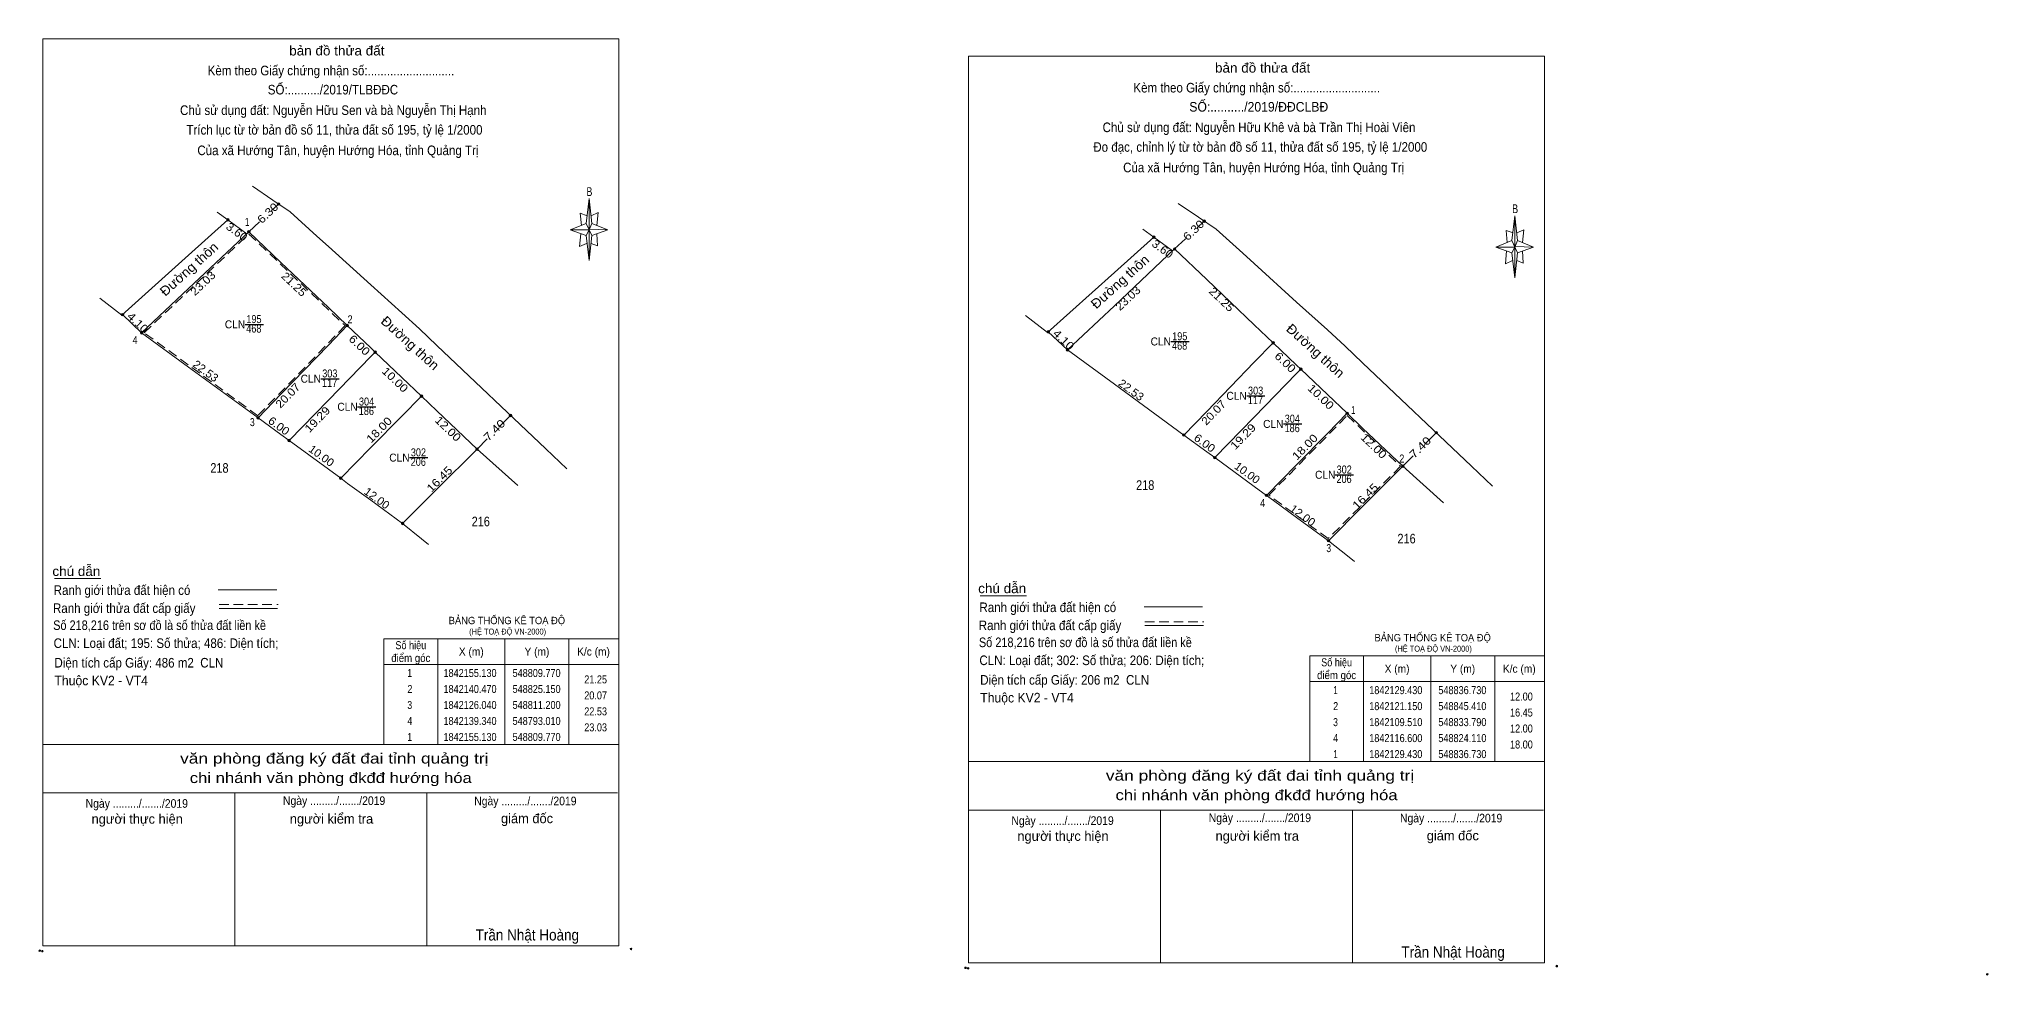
# Model space of a CAD drawing. Header units: metres. Extents: x 548201 to 548859, y 1842035 to 1842181.
# Drawn here: x 548200.6 to 548505.1, y 1842034.9 to 1842181.3 of the extents above; entities that cross this region are included whole.
import ezdxf
from ezdxf.enums import TextEntityAlignment as Align

# ---------------------------------------------------------------- set-up
doc = ezdxf.new("R2010")
doc.units = ezdxf.units.M
doc.header["$LTSCALE"] = 0.5
doc.header["$PDMODE"] = 32
doc.header["$PDSIZE"] = 0.25
doc.linetypes.add('MEDIUM_DASHED', pattern=[4.5, 3, -1.5])
for name, color, linetype, lineweight in [('1', 7, 'Continuous', 13), ('10', 7, 'Continuous', 13), ('13', 7, 'Continuous', 25), ('17', 7, 'Continuous', 13), ('23', 7, 'Continuous', 13), ('32', 7, 'Continuous', 13), ('5', 7, 'Continuous', 13), ('6', 7, 'Continuous', 13), ('63', 7, 'Continuous', 13)]:
    doc.layers.add(name, color=color, linetype=linetype, lineweight=lineweight)

msp = doc.modelspace()

# ---------------------------------------------------------------- hatches: boundary and pattern name
at = {"layer": '1'}
for points in [[(548238.18, 1842155.5, 1), (548237.78, 1842155.5, 1)], [(548230.29, 1842153.01, 1), (548229.89, 1842153.01, 1)], [(548382.82, 1842152.82, 1), (548382.42, 1842152.82, 1)], [(548233.56, 1842151.15, 1), (548233.16, 1842151.15, 1)], [(548233.56, 1842151.15, 1), (548233.16, 1842151.15, 1)], [(548374.93, 1842150.33, 1), (548374.53, 1842150.33, 1)], [(548378.2, 1842148.47, 1), (548377.8, 1842148.47, 1)], [(548378.2, 1842148.47, 1), (548377.8, 1842148.47, 1)], [(548213.82, 1842138.2, 1), (548213.42, 1842138.2, 1)], [(548248.94, 1842136.49, 1), (548248.54, 1842136.49, 1)], [(548216.8, 1842135.36, 1), (548216.4, 1842135.36, 1)], [(548358.46, 1842135.52, 1), (548358.06, 1842135.52, 1)], [(548393.58, 1842133.81, 1), (548393.18, 1842133.81, 1)], [(548253.28, 1842132.35, 1), (548252.88, 1842132.35, 1)], [(548361.44, 1842132.68, 1), (548361.04, 1842132.68, 1)], [(548397.92, 1842129.67, 1), (548397.52, 1842129.67, 1)], [(548260.52, 1842125.45, 1), (548260.12, 1842125.45, 1)], [(548234.99, 1842122.06, 1), (548234.59, 1842122.06, 1)], [(548274.45, 1842122.43, 1), (548274.05, 1842122.43, 1)], [(548405.16, 1842122.77, 1), (548404.76, 1842122.77, 1)], [(548239.83, 1842118.52, 1), (548239.43, 1842118.52, 1)], [(548379.63, 1842119.38, 1), (548379.23, 1842119.38, 1)], [(548419.09, 1842119.75, 1), (548418.69, 1842119.75, 1)], [(548269.2, 1842117.17, 1), (548268.8, 1842117.17, 1)], [(548384.47, 1842115.84, 1), (548384.07, 1842115.84, 1)], [(548247.9, 1842112.62, 1), (548247.5, 1842112.62, 1)], [(548413.84, 1842114.49, 1), (548413.44, 1842114.49, 1)], [(548392.54, 1842109.94, 1), (548392.14, 1842109.94, 1)], [(548257.58, 1842105.53, 1), (548257.18, 1842105.53, 1)], [(548402.22, 1842102.85, 1), (548401.82, 1842102.85, 1)]]:
    msp.add_hatch(color=256, dxfattribs=at).paths.add_polyline_path(points)

# ---------------------------------------------------------------- linework, layer by layer
for p, q in [((548213.62, 1842138.2), (548216.6, 1842135.36)), ((548358.26, 1842135.52), (548361.24, 1842132.68)), ((548274.25, 1842122.43), (548272.41, 1842120.59)), ((548270.61, 1842118.78), (548269, 1842117.17)), ((548418.89, 1842119.75), (548417.05, 1842117.91)), ((548415.25, 1842116.1), (548413.64, 1842114.49))]:
    msp.add_line(p, q, dxfattribs=at)
at = {"layer": '1', "linetype": 'MEDIUM_DASHED'}
for points in [[(548233.36, 1842150.81), (548248.39, 1842136.48), (548234.76, 1842122.39), (548216.99, 1842135.38)], [(548404.97, 1842122.42), (548413.28, 1842114.49), (548401.99, 1842103.18), (548392.72, 1842109.97)]]:
    msp.add_lwpolyline(points, close=True, dxfattribs=at)
at = {"layer": '1'}
for centre in [(548237.98, 1842155.5), (548230.09, 1842153.01), (548382.62, 1842152.82), (548233.36, 1842151.15), (548233.36, 1842151.15), (548374.73, 1842150.33), (548378, 1842148.47), (548378, 1842148.47), (548213.62, 1842138.2), (548248.74, 1842136.49), (548216.6, 1842135.36), (548358.26, 1842135.52), (548393.38, 1842133.81), (548253.08, 1842132.35), (548361.24, 1842132.68), (548397.72, 1842129.67), (548260.32, 1842125.45), (548234.79, 1842122.06), (548274.25, 1842122.43), (548404.96, 1842122.77), (548239.63, 1842118.52), (548379.43, 1842119.38), (548418.89, 1842119.75), (548269, 1842117.17), (548384.27, 1842115.84), (548247.7, 1842112.62), (548413.64, 1842114.49), (548392.34, 1842109.94), (548257.38, 1842105.53), (548402.02, 1842102.85)]:
    msp.add_circle(centre, 0.2, dxfattribs=at)
at = {"layer": '10'}
for p, q in [((548233.9, 1842158.28), (548237.09, 1842156.1)), ((548239.83, 1842154.26), (548237.09, 1842156.1)), ((548378.54, 1842155.6), (548381.73, 1842153.42)), ((548228.41, 1842154.24), (548230.09, 1842153.01)), ((548243.99, 1842150.49), (548239.83, 1842154.26)), ((548373.05, 1842151.56), (548374.73, 1842150.33)), ((548384.47, 1842151.58), (548381.73, 1842153.42)), ((548388.63, 1842147.81), (548384.47, 1842151.58)), ((548233.36, 1842151.15), (548223.94, 1842142.28)), ((548238.37, 1842146.37), (548233.36, 1842151.15)), ((548245.79, 1842148.86), (548243.99, 1842150.49)), ((548252.41, 1842142.85), (548245.79, 1842148.86)), ((548245.79, 1842139.3), (548238.37, 1842146.37)), ((548378, 1842148.47), (548368.58, 1842139.6)), ((548383.01, 1842143.69), (548378, 1842148.47)), ((548390.43, 1842146.18), (548388.63, 1842147.81)), ((548397.05, 1842140.17), (548390.43, 1842146.18)), ((548390.43, 1842136.62), (548383.01, 1842143.69)), ((548248.74, 1842136.49), (548245.79, 1842139.3)), ((548393.38, 1842133.81), (548390.43, 1842136.62)), ((548223.94, 1842129.99), (548234.79, 1842122.06)), ((548368.58, 1842127.31), (548379.43, 1842119.38)), ((548262.73, 1842110.89), (548269, 1842117.17)), ((548247.7, 1842112.62), (548248.79, 1842111.82)), ((548407.37, 1842108.21), (548413.64, 1842114.49)), ((548248.79, 1842111.82), (548252.41, 1842109.17)), ((548252.41, 1842109.17), (548257.38, 1842105.53)), ((548257.38, 1842105.53), (548262.73, 1842110.89)), ((548392.34, 1842109.94), (548393.43, 1842109.14)), ((548393.43, 1842109.14), (548397.05, 1842106.49)), ((548397.05, 1842106.49), (548402.02, 1842102.85)), ((548402.02, 1842102.85), (548407.37, 1842108.21))]:
    msp.add_line(p, q, dxfattribs=at)
for points in [[(548210.07, 1842140.76), (548213.51, 1842138.1), (548223.94, 1842147.48), (548230.09, 1842153.01)], [(548354.71, 1842138.08), (548358.15, 1842135.42), (548368.58, 1842144.8), (548374.73, 1842150.33)], [(548260.01, 1842135.96), (548257.23, 1842138.48), (548252.41, 1842142.85)], [(548223.94, 1842142.28), (548216.6, 1842135.36), (548223.94, 1842129.99)], [(548368.58, 1842139.6), (548361.24, 1842132.68), (548368.58, 1842127.31)], [(548404.65, 1842133.28), (548401.87, 1842135.8), (548397.05, 1842140.17)], [(548253.08, 1842132.35), (548252.41, 1842132.99), (548248.74, 1842136.49)], [(548397.72, 1842129.67), (548397.05, 1842130.31), (548393.38, 1842133.81)], [(548260.32, 1842125.45), (548257.23, 1842128.39), (548253.08, 1842132.35)], [(548404.96, 1842122.77), (548401.87, 1842125.71), (548397.72, 1842129.67)], [(548269, 1842117.17), (548262.73, 1842123.15), (548260.32, 1842125.45)], [(548234.79, 1842122.06), (548238.37, 1842119.44), (548239.63, 1842118.52)], [(548413.64, 1842114.49), (548407.37, 1842120.47), (548404.96, 1842122.77)], [(548239.63, 1842118.52), (548245.79, 1842114.02), (548247.7, 1842112.62)], [(548379.43, 1842119.38), (548383.01, 1842116.76), (548384.27, 1842115.84)], [(548384.27, 1842115.84), (548390.43, 1842111.34), (548392.34, 1842109.94)], [(548261.44, 1842102.28), (548260.34, 1842103.16), (548257.38, 1842105.53)], [(548406.08, 1842099.6), (548404.98, 1842100.48), (548402.02, 1842102.85)]]:
    msp.add_lwpolyline(points, dxfattribs=at)
at = {"layer": '13'}
for p, q in [((548232.77, 1842136.68), (548235.63, 1842136.68)), ((548377.41, 1842134), (548380.27, 1842134)), ((548244.61, 1842128.18), (548247.47, 1842128.18)), ((548389.25, 1842125.5), (548392.11, 1842125.5)), ((548250.35, 1842123.79), (548253.21, 1842123.79)), ((548394.99, 1842121.11), (548397.85, 1842121.11)), ((548258.46, 1842115.84), (548261.32, 1842115.84)), ((548403.1, 1842113.16), (548405.96, 1842113.16))]:
    msp.add_line(p, q, dxfattribs=at)
at = {"layer": '17'}
for p, q in [((548202.97, 1842096.92), (548210.21, 1842096.92)), ((548347.61, 1842094.24), (548354.85, 1842094.24))]:
    msp.add_line(p, q, dxfattribs=at)
at = {"layer": '23'}
for p, q in [((548233.9, 1842158.28), (548237.09, 1842156.1)), ((548239.83, 1842154.26), (548237.09, 1842156.1)), ((548378.54, 1842155.6), (548381.73, 1842153.42)), ((548228.41, 1842154.24), (548230.09, 1842153.01)), ((548243.99, 1842150.49), (548239.83, 1842154.26)), ((548373.05, 1842151.56), (548374.73, 1842150.33)), ((548384.47, 1842151.58), (548381.73, 1842153.42)), ((548388.63, 1842147.81), (548384.47, 1842151.58)), ((548245.79, 1842148.86), (548243.99, 1842150.49)), ((548252.41, 1842142.85), (548245.79, 1842148.86)), ((548390.43, 1842146.18), (548388.63, 1842147.81)), ((548397.05, 1842140.17), (548390.43, 1842146.18)), ((548260.01, 1842135.96), (548262.73, 1842133.37)), ((548262.73, 1842133.37), (548279.74, 1842117.21)), ((548404.65, 1842133.28), (548407.37, 1842130.69)), ((548407.37, 1842130.69), (548424.38, 1842114.53)), ((548275.38, 1842111.47), (548269, 1842117.17)), ((548279.74, 1842117.21), (548283.04, 1842114.07)), ((548420.02, 1842108.79), (548413.64, 1842114.49)), ((548424.38, 1842114.53), (548427.68, 1842111.39))]:
    msp.add_line(p, q, dxfattribs=at)
for points in [[(548260.01, 1842135.96), (548257.23, 1842138.48), (548252.41, 1842142.85)], [(548404.65, 1842133.28), (548401.87, 1842135.8), (548397.05, 1842140.17)]]:
    msp.add_lwpolyline(points, dxfattribs=at)
at = {"layer": '32'}
for p, q in [((548248.74, 1842136.49), (548245.79, 1842133.44)), ((548245.79, 1842133.44), (548238.37, 1842125.76)), ((548393.38, 1842133.81), (548390.43, 1842130.76)), ((548252.41, 1842131.66), (548245.79, 1842124.85)), ((548253.08, 1842132.35), (548252.41, 1842131.66)), ((548390.43, 1842130.76), (548383.01, 1842123.08)), ((548397.05, 1842128.98), (548390.43, 1842122.17)), ((548397.72, 1842129.67), (548397.05, 1842128.98)), ((548238.37, 1842125.76), (548234.79, 1842122.06)), ((548245.79, 1842124.85), (548239.63, 1842118.52)), ((548383.01, 1842123.08), (548379.43, 1842119.38)), ((548390.43, 1842122.17), (548384.27, 1842115.84)), ((548252.41, 1842117.41), (548247.7, 1842112.62)), ((548397.05, 1842114.73), (548392.34, 1842109.94))]:
    msp.add_line(p, q, dxfattribs=at)
for points in [[(548260.32, 1842125.45), (548257.23, 1842122.31), (548252.41, 1842117.41)], [(548404.96, 1842122.77), (548401.87, 1842119.63), (548397.05, 1842114.73)]]:
    msp.add_lwpolyline(points, dxfattribs=at)
at = {"layer": '5'}
for p, q in [((548286.03, 1842152.45), (548286.53, 1842156.35)), ((548286.93, 1842152.45), (548289.43, 1842151.45)), ((548430.67, 1842149.77), (548431.17, 1842153.67)), ((548286.03, 1842150.55), (548283.53, 1842151.45)), ((548286.93, 1842150.55), (548286.53, 1842146.65)), ((548287.83, 1842148.95), (548286.83, 1842149.35)), ((548287.73, 1842150.85), (548287.83, 1842148.95)), ((548430.67, 1842147.87), (548428.17, 1842148.77)), ((548431.57, 1842149.77), (548434.07, 1842148.77)), ((548431.57, 1842147.87), (548431.17, 1842143.97)), ((548432.47, 1842146.27), (548431.47, 1842146.67)), ((548432.37, 1842148.17), (548432.47, 1842146.27)), ((548201.16, 1842071.01), (548291.16, 1842071.01)), ((548345.8, 1842068.33), (548435.8, 1842068.33)), ((548201.16, 1842063.41), (548290.96, 1842063.41)), ((548201.16, 1842063.41), (548290.96, 1842063.41)), ((548201.16, 1842063.41), (548290.96, 1842063.41)), ((548231.16, 1842039.51), (548231.16, 1842063.41)), ((548261.16, 1842039.51), (548261.16, 1842063.41)), ((548345.8, 1842060.73), (548435.6, 1842060.73)), ((548345.8, 1842060.73), (548435.6, 1842060.73)), ((548345.8, 1842060.73), (548435.6, 1842060.73)), ((548375.8, 1842036.83), (548375.8, 1842060.73)), ((548405.8, 1842036.83), (548405.8, 1842060.73))]:
    msp.add_line(p, q, dxfattribs=at)
for points in [[(548201.16, 1842181.31), (548291.16, 1842181.31), (548291.16, 1842039.51), (548201.16, 1842039.51)], [(548345.8, 1842178.63), (548435.8, 1842178.63), (548435.8, 1842036.83), (548345.8, 1842036.83)], [(548286.53, 1842156.35), (548286.93, 1842152.45), (548286.53, 1842151.45)], [(548286.53, 1842151.45), (548283.53, 1842151.45), (548286.03, 1842152.45), (548286.93, 1842150.55), (548289.43, 1842151.45), (548286.53, 1842151.55)], [(548431.17, 1842153.67), (548431.57, 1842149.77), (548431.17, 1842148.77)], [(548286.53, 1842151.45), (548286.53, 1842146.65), (548286.03, 1842150.55)], [(548431.17, 1842148.77), (548428.17, 1842148.77), (548430.67, 1842149.77), (548431.57, 1842147.87), (548434.07, 1842148.77), (548431.17, 1842148.87)], [(548431.17, 1842148.77), (548431.17, 1842143.97), (548430.67, 1842147.87)]]:
    msp.add_lwpolyline(points, close=True, dxfattribs=at)
for points in [[(548286.53, 1842151.45), (548286.03, 1842152.45), (548283.53, 1842151.45)], [(548286.23, 1842153.65), (548285.13, 1842154.05), (548285.33, 1842152.15)], [(548286.83, 1842153.65), (548287.93, 1842154.15), (548287.73, 1842152.15)], [(548285.23, 1842150.85), (548285.03, 1842148.85), (548286.13, 1842149.35)], [(548286.53, 1842151.45), (548286.93, 1842150.55), (548289.43, 1842151.45)], [(548431.17, 1842148.77), (548430.67, 1842149.77), (548428.17, 1842148.77)], [(548430.87, 1842150.97), (548429.77, 1842151.37), (548429.97, 1842149.47)], [(548431.17, 1842148.77), (548431.57, 1842147.87), (548434.07, 1842148.77)], [(548431.47, 1842150.97), (548432.57, 1842151.47), (548432.37, 1842149.47)], [(548429.87, 1842148.17), (548429.67, 1842146.17), (548430.77, 1842146.67)], [(548291.16, 1842039.51), (548201.16, 1842039.51), (548201.16, 1842063.41)], [(548435.8, 1842036.83), (548345.8, 1842036.83), (548345.8, 1842060.73)]]:
    msp.add_lwpolyline(points, dxfattribs=at)
for p in [(548200.69, 1842038.74), (548201.09, 1842038.67), (548345.33, 1842036.06), (548345.73, 1842035.99), (548504.95, 1842035.06)]:
    msp.add_point(p, dxfattribs=at)
at = {"layer": '6'}
for p, q in [((548228.57, 1842095.18), (548237.71, 1842095.18)), ((548228.71, 1842092.25), (548237.85, 1842092.25)), ((548373.21, 1842092.5), (548382.35, 1842092.5)), ((548373.35, 1842089.57), (548382.49, 1842089.57))]:
    msp.add_line(p, q, dxfattribs=at)
at = {"layer": '6', "linetype": 'MEDIUM_DASHED'}
for p, q in [((548228.71, 1842092.87), (548237.91, 1842092.87)), ((548373.35, 1842090.19), (548382.55, 1842090.19))]:
    msp.add_line(p, q, dxfattribs=at)
at = {"layer": '6'}
for p in [(548293.06, 1842039.01), (548437.7, 1842036.33)]:
    msp.add_point(p, dxfattribs=at)
at = {"layer": '63'}
for p, q in [((548237.98, 1842155.5), (548236.89, 1842154.47)), ((548233.04, 1842150.85), (548230.09, 1842153.01)), ((548235.03, 1842152.72), (548233.36, 1842151.15)), ((548382.62, 1842152.82), (548381.53, 1842151.79)), ((548377.68, 1842148.17), (548374.73, 1842150.33)), ((548379.67, 1842150.04), (548378, 1842148.47)), ((548262.86, 1842087.51), (548262.86, 1842071.01)), ((548273.36, 1842087.51), (548273.36, 1842071.01)), ((548283.36, 1842087.51), (548283.36, 1842071.01)), ((548407.5, 1842084.83), (548407.5, 1842068.33)), ((548418, 1842084.83), (548418, 1842068.33)), ((548428, 1842084.83), (548428, 1842068.33)), ((548254.46, 1842083.51), (548291.16, 1842083.51)), ((548399.1, 1842080.83), (548435.8, 1842080.83))]:
    msp.add_line(p, q, dxfattribs=at)
for points in [[(548254.46, 1842087.51), (548291.16, 1842087.51), (548291.16, 1842071.01), (548254.46, 1842071.01)], [(548399.1, 1842084.83), (548435.8, 1842084.83), (548435.8, 1842068.33), (548399.1, 1842068.33)]]:
    msp.add_lwpolyline(points, close=True, dxfattribs=at)

# ---------------------------------------------------------------- texts
at = {"layer": '1'}
for s, height, rotation, width, p in [('Đường thôn', 1.5, 41.966, 1.05, (548224.5035, 1842144.7745)), ('Đường thôn', 1.5, 41.966, 1.05, (548369.9535, 1842142.7945)), ('4.10', 1.25, 316.378, 1.15, (548215.5788, 1842136.5092)), ('Đường thôn', 1.5, 317.808, 1.05, (548258.0413, 1842133.1983)), ('Đường thôn', 1.5, 317.808, 1.05, (548399.4913, 1842131.9983)), ('4.10', 1.25, 316.378, 1.15, (548360.2188, 1842133.8292)), ('7.40', 1.25, 45.055, 1.2, (548272.1658, 1842119.6885)), ('7.40', 1.25, 45.055, 1.2, (548416.8058, 1842117.0085))]:
    msp.add_text(s, height=height, rotation=rotation, dxfattribs=dict(at, width=width)).set_placement(p, align=Align.CENTER)
for s, height, width, p in [('BẢNG THỐNG KÊ TOẠ ĐỘ ', 1.15, 0.95, (548264.58, 1842089.8)), ('(HỆ TOẠ ĐỘ VN-2000)', 0.93, 0.9, (548267.78, 1842088.18)), ('BẢNG THỐNG KÊ TOẠ ĐỘ ', 1.15, 0.95, (548409.22, 1842087.12)), ('(HỆ TOẠ ĐỘ VN-2000)', 0.93, 0.9, (548412.42, 1842085.5))]:
    msp.add_text(s, height=height, dxfattribs=dict(at, width=width)).set_placement(p)
at = {"layer": '13', "width": 0.95}
for p in [(548232.78, 1842136.06), (548377.42, 1842133.38), (548244.62, 1842127.56), (548250.36, 1842123.17), (548389.26, 1842124.88), (548395, 1842120.49), (548258.47, 1842115.22), (548403.11, 1842112.54)]:
    msp.add_text('CLN', height=1.25, dxfattribs=at).set_placement(p, align=Align.RIGHT)
at = {"layer": '13', "width": 0.85}
for s, height, p in [('468', 1.25, (548234.135, 1842135.4)), ('195', 1.25, (548234.155, 1842136.88)), ('468', 1.25, (548378.775, 1842132.72)), ('195', 1.25, (548378.795, 1842134.2)), ('303', 1.25, (548246.005, 1842128.38)), ('117', 1.25, (548245.975, 1842126.9)), ('304', 1.25, (548251.74, 1842123.99)), ('303', 1.25, (548390.645, 1842125.7)), ('117', 1.25, (548390.615, 1842124.22)), ('186', 1.25, (548251.715, 1842122.51)), ('304', 1.25, (548396.38, 1842121.31)), ('186', 1.25, (548396.355, 1842119.83)), ('218', 1.5, (548228.76, 1842113.48)), ('206', 1.25, (548259.825, 1842114.56)), ('302', 1.25, (548259.845, 1842116.04)), ('218', 1.5, (548373.4, 1842110.8)), ('206', 1.25, (548404.465, 1842111.88)), ('302', 1.25, (548404.485, 1842113.36)), ('216', 1.5, (548269.59, 1842105.11)), ('216', 1.5, (548414.23, 1842102.43))]:
    msp.add_text(s, height=height, dxfattribs=at).set_placement(p, align=Align.CENTER)
at = {"layer": '5'}
for s, height, width, p in [('bản đồ thửa đất', 1.5, 1.05, (548247.1, 1842178.73)), ('Kèm theo Giấy chứng nhận số:...........................', 1.5, 0.9, (548246.18, 1842175.62)), ('bản đồ thửa đất', 1.5, 1.05, (548391.74, 1842176.05)), ('SỐ:........../2019/TLBĐĐC', 1.5, 0.9, (548246.495, 1842172.63)), ('Kèm theo Giấy chứng nhận số:...........................', 1.5, 0.9, (548390.82, 1842172.94)), ('Chủ sử dụng đất: Nguyễn Hữu Sen và bà Nguyễn Thị Hạnh', 1.5, 0.9, (548246.545, 1842169.42)), ('SỐ:........../2019/ĐĐCLBĐ', 1.5, 0.95, (548391.14, 1842169.95)), ('Trích lục từ tờ bản đồ số 11, thửa đất số 195, tỷ lệ 1/2000 ', 1.5, 0.9, (548246.98, 1842166.35)), ('Chủ sử dụng đất: Nguyễn Hữu Khê và bà Trần Thị Hoài Viên', 1.5, 0.9, (548391.18, 1842166.74)), ('Của xã Hướng Tân, huyện Hướng Hóa, tỉnh Quảng Trị', 1.5, 0.9, (548247.27, 1842163.14)), ('Đo đạc, chỉnh lý từ tờ bản đồ số 11, thửa đất số 195, tỷ lệ 1/2000 ', 1.5, 0.9, (548391.625, 1842163.67)), ('Của xã Hướng Tân, huyện Hướng Hóa, tỉnh Quảng Trị', 1.5, 0.9, (548391.91, 1842160.46)), ('B', 1.378, 0.75, (548286.56, 1842156.75)), ('B', 1.378, 0.75, (548431.2, 1842154.07)), ('văn phòng đăng ký đất đai tỉnh quảng trị', 1.62, 1.25, (548246.7, 1842068.01)), ('chi nhánh văn phòng đkđđ hướng hóa', 1.62, 1.2, (548246.155, 1842064.96)), ('văn phòng đăng ký đất đai tỉnh quảng trị', 1.62, 1.25, (548391.34, 1842065.33)), ('chi nhánh văn phòng đkđđ hướng hóa', 1.62, 1.2, (548390.795, 1842062.28)), ('Ngày ........./......./2019', 1.35, 0.9, (548215.845, 1842061.09)), ('Ngày ........./......./2019', 1.35, 0.9, (548246.675, 1842061.53)), ('Ngày ........./......./2019', 1.35, 0.9, (548276.555, 1842061.48)), ('Ngày ........./......./2019', 1.35, 0.9, (548391.315, 1842058.85)), ('Ngày ........./......./2019', 1.35, 0.9, (548421.195, 1842058.8)), ('Ngày ........./......./2019', 1.35, 0.9, (548360.485, 1842058.41)), ('Trần Nhật Hoàng', 1.75, 0.9, (548276.865, 1842040.34)), ('Trần Nhật Hoàng', 1.75, 0.9, (548421.505, 1842037.66))]:
    msp.add_text(s, height=height, dxfattribs=dict(at, width=width)).set_placement(p, align=Align.CENTER)
for s, p in [('người thực hiện', (548215.91, 1842058.6)), ('người kiểm tra', (548246.265, 1842058.62)), ('giám đốc', (548276.815, 1842058.68)), ('người thực hiện', (548360.55, 1842055.92)), ('người kiểm tra', (548390.905, 1842055.94)), ('giám đốc', (548421.455, 1842056))]:
    msp.add_text(s, height=1.5, dxfattribs=at).set_placement(p, align=Align.CENTER)
at = {"layer": '6'}
for s, width, p in [('chú dẫn', 1.05, (548202.66, 1842097.33)), ('Ranh giới thửa đất hiện có ', 0.9, (548202.86, 1842094.37)), ('chú dẫn', 1.05, (548347.3, 1842094.65)), ('Ranh giới thửa đất cấp giấy', 0.9, (548202.75, 1842091.55)), ('Ranh giới thửa đất hiện có ', 0.9, (548347.5, 1842091.69)), ('Số 218,216 trên sơ đồ là số thửa đất liền kề', 0.85, (548202.78, 1842088.89)), ('CLN: Loại đất; 195: Số thửa; 486: Diện tích;', 0.9, (548202.85, 1842086.08)), ('Số 218,216 trên sơ đồ là số thửa đất liền kề', 0.85, (548347.42, 1842086.21)), ('Ranh giới thửa đất cấp giấy', 0.9, (548347.39, 1842088.87)), ('Diện tích cấp Giấy: 486 m2  CLN', 0.9, (548202.98, 1842083.02)), ('CLN: Loại đất; 302: Số thửa; 206: Diện tích;', 0.9, (548347.49, 1842083.4)), ('Thuộc KV2 - VT4', 0.95, (548202.98, 1842080.24)), ('Diện tích cấp Giấy: 206 m2  CLN', 0.9, (548347.62, 1842080.34)), ('Thuộc KV2 - VT4', 0.95, (548347.62, 1842077.56))]:
    msp.add_text(s, height=1.5, dxfattribs=dict(at, width=width)).set_placement(p)
at = {"layer": '63'}
for s, rotation, width, p in [('6.30', 43.276, 1.15, (548236.7416, 1842153.6267)), ('3.60', 323.788, 1.1, (548231.1009, 1842150.6511)), ('6.30', 43.276, 1.15, (548381.3816, 1842150.9467)), ('3.60', 323.788, 1.1, (548375.7408, 1842147.9711)), ('23.03', 43.293, 1.1, (548226.6014, 1842142.6518)), ('21.25', 316.373, 1.1, (548239.9789, 1842142.502)), ('23.03', 43.293, 1.1, (548371.1314, 1842140.3118)), ('21.25', 316.373, 1.1, (548384.8989, 1842140.1221)), ('6.00', 316.351, 1.15, (548250.2086, 1842132.9781)), ('22.53', 323.827, 1.05, (548226.2461, 1842128.8794)), ('6.00', 316.351, 1.15, (548394.8486, 1842130.2981)), ('20.07', 45.969, 1.1, (548239.8934, 1842125.1206)), ('10.00', 316.377, 1.15, (548255.7688, 1842127.5733)), ('22.53', 323.827, 1.05, (548370.8361, 1842125.9194)), ('10.00', 316.377, 1.15, (548400.4088, 1842124.8933)), ('20.07', 45.969, 1.1, (548384.5334, 1842122.4406)), ('6.00', 323.818, 1.1, (548237.681, 1842120.3021)), ('19.29', 45.798, 1.15, (548244.5017, 1842121.3793)), ('18.00', 45.473, 1.15, (548254.1535, 1842119.7518)), ('12.00', 316.351, 1.15, (548264.0386, 1842119.902)), ('19.29', 45.798, 1.15, (548389.1417, 1842118.6993)), ('6.00', 323.818, 1.1, (548382.321, 1842117.6221)), ('18.00', 45.473, 1.15, (548398.7935, 1842117.0718)), ('12.00', 316.351, 1.15, (548408.6786, 1842117.222)), ('10.00', 323.829, 1.05, (548244.3312, 1842115.6312)), ('10.00', 323.829, 1.05, (548388.9712, 1842112.9512)), ('16.45', 45.049, 1.15, (548263.5855, 1842112.0384)), ('12.00', 323.78, 1.05, (548252.9907, 1842108.9891)), ('16.45', 45.049, 1.15, (548408.2255, 1842109.3584)), ('12.00', 323.78, 1.05, (548397.6307, 1842106.3091))]:
    msp.add_text(s, height=1.25, rotation=rotation, dxfattribs=dict(at, width=width)).set_placement(p, align=Align.CENTER)
for s, width, p in [(' 1', 0.75, (548233.45, 1842152.08)), (' 2', 0.85, (548249.56, 1842136.84)), (' 4', 0.85, (548215.98, 1842133.62)), (' 3', 0.8, (548234.27, 1842120.77)), (' 1', 0.75, (548406.26, 1842122.67)), (' 2', 0.85, (548413.88, 1842115.08)), (' 4', 0.85, (548392.13, 1842108.12)), (' 3', 0.8, (548402.44, 1842101.07)), ('21.25', 0.85, (548289.31, 1842080.54)), ('20.07', 0.85, (548289.31, 1842078.04)), ('12.00', 0.85, (548433.95, 1842077.86)), ('22.53', 0.85, (548289.31, 1842075.54)), ('16.45', 0.85, (548433.95, 1842075.36)), ('23.03', 0.85, (548289.31, 1842073.04)), ('12.00', 0.85, (548433.95, 1842072.86)), ('18.00', 0.85, (548433.95, 1842070.36))]:
    msp.add_text(s, height=1.25, dxfattribs=dict(at, width=width)).set_placement(p, align=Align.RIGHT)
for s, width, p in [('điểm góc', 0.9, (548258.66, 1842083.89)), ('Số hiệu', 0.85, (548258.66, 1842085.89)), ('X (m)', 0.95, (548268.11, 1842084.89)), ('Y (m)', 0.95, (548278.365, 1842084.89)), ('K/c (m)', 0.95, (548287.205, 1842084.89)), ('Số hiệu', 0.85, (548403.3, 1842083.21)), (' 1', 0.75, (548258.31, 1842081.54)), ('1842155.130', 0.85, (548267.91, 1842081.54)), ('548809.770', 0.85, (548278.31, 1842081.54)), ('điểm góc', 0.9, (548403.3, 1842081.21)), ('X (m)', 0.95, (548412.75, 1842082.21)), ('Y (m)', 0.95, (548423.005, 1842082.21)), ('K/c (m)', 0.95, (548431.845, 1842082.21)), (' 2', 0.85, (548258.315, 1842079.04)), ('1842140.470', 0.85, (548267.91, 1842079.04)), ('548825.150', 0.85, (548278.31, 1842079.04)), (' 1', 0.75, (548402.95, 1842078.86)), ('1842129.430', 0.85, (548412.55, 1842078.86)), ('548836.730', 0.85, (548422.95, 1842078.86)), (' 3', 0.8, (548258.305, 1842076.54)), ('1842126.040', 0.85, (548267.91, 1842076.54)), ('548811.200', 0.85, (548278.31, 1842076.54)), (' 2', 0.85, (548402.955, 1842076.36)), ('1842121.150', 0.85, (548412.55, 1842076.36)), ('548845.410', 0.85, (548422.95, 1842076.36)), (' 4', 0.85, (548258.31, 1842074.04)), (' 1', 0.75, (548258.31, 1842071.54)), ('1842139.340', 0.85, (548267.91, 1842074.04)), ('1842155.130', 0.85, (548267.91, 1842071.54)), ('548793.010', 0.85, (548278.31, 1842074.04)), ('548809.770', 0.85, (548278.31, 1842071.54)), (' 4', 0.85, (548402.95, 1842071.36)), (' 3', 0.8, (548402.945, 1842073.86)), ('1842109.510', 0.85, (548412.55, 1842073.86)), ('1842116.600', 0.85, (548412.55, 1842071.36)), ('548833.790', 0.85, (548422.95, 1842073.86)), ('548824.110', 0.85, (548422.95, 1842071.36)), (' 1', 0.75, (548402.95, 1842068.86)), ('1842129.430', 0.85, (548412.55, 1842068.86)), ('548836.730', 0.85, (548422.95, 1842068.86))]:
    msp.add_text(s, height=1.25, dxfattribs=dict(at, width=width)).set_placement(p, align=Align.CENTER)

doc.saveas('drawing.dxf')
